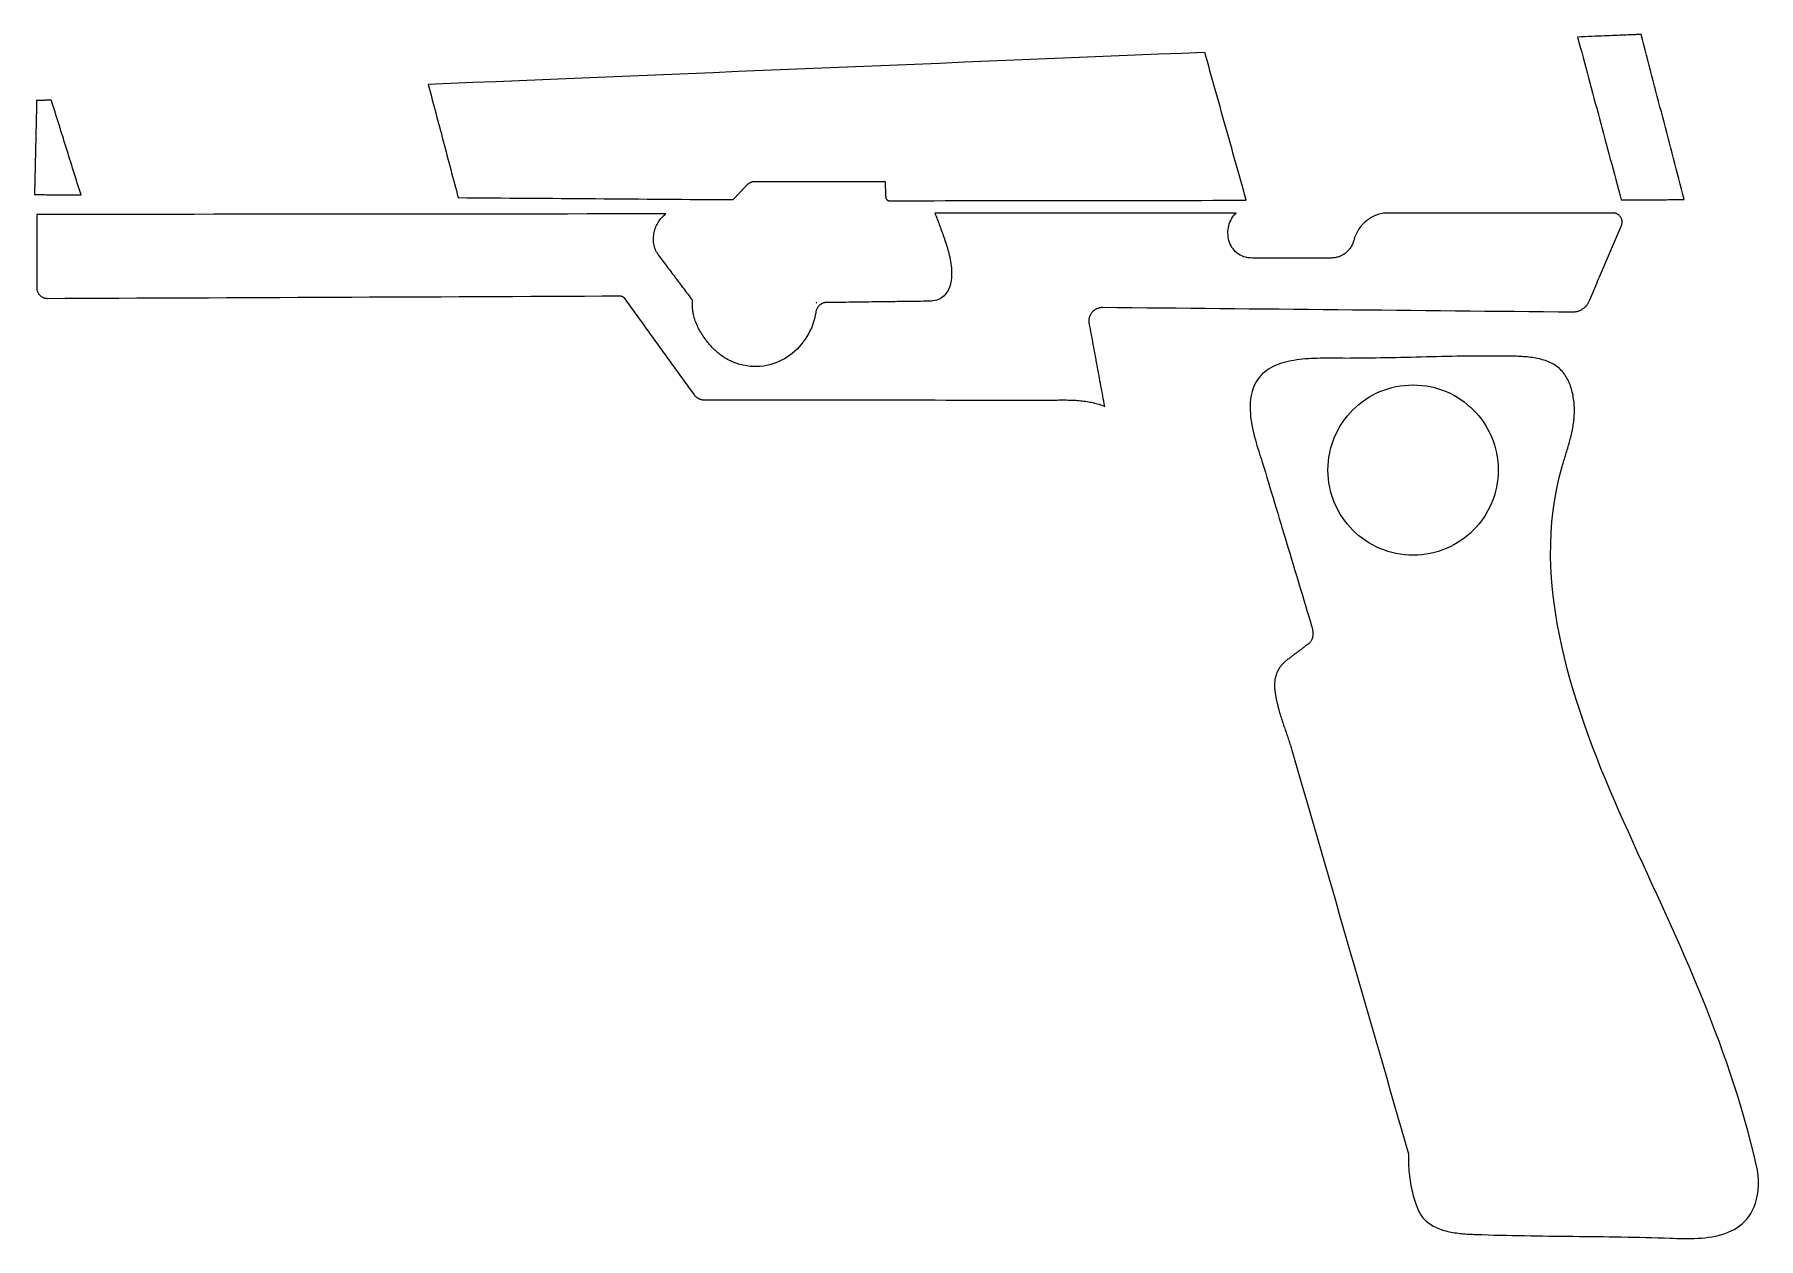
# Model space of a CAD drawing. Header units: metres. Extents: x 16 to 141, y -144 to -56.
import ezdxf

# ---------------------------------------------------------------- set-up
doc = ezdxf.new("R2010")
doc.units = ezdxf.units.M

msp = doc.modelspace()

# ---------------------------------------------------------------- linework, layer by layer
for points in [[(130.692652, -68.383912), (130.834892, -68.383658), (130.977132, -68.383404), (131.119372, -68.38315), (131.261612, -68.382896), (131.403852, -68.382642), (131.546092, -68.382388), (131.688332, -68.382134), (131.830572, -68.38188), (131.972812, -68.381626), (132.115052, -68.381372), (132.257292, -68.381118), (132.399532, -68.380864), (132.541772, -68.38061), (132.684012, -68.380356), (132.826252, -68.380102), (132.968492, -68.379848), (133.110732, -68.379594), (133.252972, -68.37934), (133.395212, -68.379086), (133.537452, -68.378832), (133.679692, -68.378578), (133.821932, -68.378324), (133.964172, -68.37807), (134.106412, -68.377816), (134.248652, -68.377562), (134.390892, -68.377308), (134.533132, -68.377054), (134.675372, -68.3768), (134.817612, -68.376546), (134.959852, -68.376292), (135.102092, -68.376038), (135.244332, -68.375784), (135.14705, -68.002404), (135.050022, -67.629024), (134.95274, -67.255644), (134.855712, -66.882264), (134.75843, -66.508884), (134.661402, -66.135504), (134.564374, -65.762124), (134.467092, -65.388744), (134.370064, -65.015364), (134.272782, -64.641984), (134.175754, -64.268604), (134.078472, -63.895224), (133.981444, -63.521844), (133.884162, -63.148464), (133.787134, -62.775084), (133.690106, -62.401704), (133.592824, -62.028324), (133.495796, -61.654944), (133.398514, -61.281564), (133.301486, -60.908184), (133.204204, -60.534804), (133.107176, -60.161424), (133.009894, -59.788044), (132.912866, -59.414664), (132.815838, -59.041284), (132.718556, -58.667904), (132.621528, -58.294524), (132.524246, -57.921144), (132.427218, -57.547764), (132.329936, -57.174384), (132.232908, -56.801004), (132.135626, -56.427624), (132.12699, -56.427878), (132.108956, -56.428386), (132.081524, -56.429402), (132.044948, -56.430672), (131.998974, -56.43245), (131.943856, -56.434482), (131.879848, -56.437022), (131.806696, -56.439816), (131.724654, -56.443118), (131.633722, -56.446674), (131.534154, -56.450738), (131.425696, -56.455056), (131.308602, -56.459882), (131.182872, -56.464962), (131.04876, -56.470296), (130.906266, -56.476138), (130.75539, -56.482234), (130.596132, -56.488584), (130.428746, -56.495442), (130.253232, -56.502554), (130.06959, -56.50992), (129.87782, -56.517794), (129.678176, -56.525922), (129.470658, -56.534304), (129.25552, -56.543194), (129.032508, -56.552338), (128.801876, -56.561736), (128.563624, -56.571388), (128.318006, -56.581548), (128.065022, -56.591962), (127.804672, -56.60263), (127.536956, -56.613552), (127.635508, -56.981344), (127.73406, -57.349136), (127.832612, -57.716928), (127.931164, -58.08472), (128.029716, -58.452512), (128.128268, -58.820304), (128.22682, -59.188096), (128.325372, -59.555888), (128.423924, -59.92368), (128.522476, -60.291472), (128.621028, -60.659264), (128.71958, -61.027056), (128.818132, -61.394848), (128.916684, -61.76264), (129.015236, -62.130432), (129.113788, -62.498224), (129.21234, -62.866016), (129.310892, -63.233808), (129.409444, -63.6016), (129.507996, -63.969392), (129.606548, -64.337184), (129.7051, -64.704976), (129.803652, -65.072768), (129.902204, -65.44056), (130.000756, -65.808352), (130.099308, -66.176144), (130.19786, -66.543936), (130.296412, -66.911728), (130.394964, -67.27952), (130.493516, -67.647312), (130.592068, -68.015104), (130.69062, -68.382896)], [(100.563172, -57.724294), (98.907346, -57.79262), (97.229168, -57.861962), (95.530162, -57.932066), (93.811852, -58.002932), (92.076016, -58.07456), (90.324178, -58.14695), (88.557862, -58.219848), (86.778846, -58.293254), (84.988654, -58.367168), (83.18881, -58.44159), (81.381092, -58.516266), (79.56677, -58.591196), (77.747876, -58.66638), (75.92568, -58.741818), (74.10196, -58.817256), (72.27824, -58.892694), (70.456044, -58.968132), (68.63715, -59.043316), (66.823082, -59.118246), (65.015364, -59.192922), (63.215774, -59.267344), (61.425836, -59.341258), (59.647074, -59.414918), (57.881266, -59.48807), (56.129682, -59.56046), (54.394354, -59.632342), (52.676552, -59.703462), (50.978054, -59.77382), (49.300384, -59.843162), (47.645066, -59.911742), (46.013878, -59.979306), (44.408344, -60.045854), (44.476162, -60.301632), (44.54398, -60.55741), (44.611798, -60.813188), (44.679616, -61.068966), (44.747434, -61.324744), (44.815252, -61.580522), (44.88307, -61.8363), (44.950888, -62.092078), (45.018706, -62.347856), (45.086524, -62.603634), (45.154342, -62.859412), (45.22216, -63.11519), (45.289978, -63.370968), (45.357796, -63.626746), (45.425614, -63.882524), (45.493432, -64.138302), (45.56125, -64.39408), (45.629068, -64.649858), (45.696886, -64.905636), (45.764704, -65.161414), (45.832522, -65.417192), (45.90034, -65.67297), (45.968158, -65.928748), (46.035976, -66.184526), (46.103794, -66.440304), (46.171612, -66.696082), (46.23943, -66.95186), (46.307248, -67.207638), (46.375066, -67.463416), (46.442884, -67.719194), (46.510702, -67.974972), (46.57852, -68.23075), (47.199804, -68.235322), (47.821088, -68.239894), (48.442372, -68.244466), (49.063656, -68.249038), (49.68494, -68.25361), (50.306224, -68.258182), (50.927508, -68.262754), (51.548792, -68.267326), (52.170076, -68.271898), (52.79136, -68.27647), (53.412644, -68.281042), (54.033928, -68.285614), (54.655212, -68.290186), (55.276496, -68.294758), (55.89778, -68.29933), (56.519064, -68.303902), (57.140348, -68.308474), (57.761632, -68.313046), (58.382916, -68.317618), (59.0042, -68.32219), (59.625484, -68.326762), (60.246768, -68.331334), (60.868052, -68.335906), (61.489336, -68.340478), (62.11062, -68.34505), (62.731904, -68.349622), (63.353188, -68.354194), (63.974472, -68.358766), (64.595756, -68.363338), (65.21704, -68.36791), (65.838324, -68.372482), (66.459608, -68.377054), (66.490596, -68.344288), (66.521584, -68.311522), (66.552572, -68.278756), (66.58356, -68.24599), (66.614548, -68.213224), (66.645536, -68.180458), (66.676524, -68.147692), (66.707512, -68.114926), (66.7385, -68.08216), (66.769488, -68.049394), (66.800476, -68.016628), (66.831464, -67.983862), (66.862452, -67.951096), (66.89344, -67.91833), (66.924428, -67.885564), (66.955416, -67.852798), (66.986404, -67.820032), (67.017392, -67.787266), (67.04838, -67.7545), (67.079368, -67.721734), (67.110356, -67.688968), (67.141344, -67.656202), (67.172332, -67.623436), (67.20332, -67.59067), (67.234308, -67.557904), (67.265296, -67.525138), (67.296284, -67.492372), (67.327272, -67.459606), (67.35826, -67.42684), (67.389248, -67.394074), (67.420236, -67.361308), (67.451224, -67.328542), (67.46494, -67.31254), (67.479164, -67.297046), (67.493642, -67.28206), (67.508628, -67.267328), (67.523868, -67.253104), (67.539616, -67.239388), (67.555618, -67.22618), (67.571874, -67.21348), (67.588384, -67.201034), (67.605402, -67.189096), (67.622674, -67.177666), (67.6402, -67.166744), (67.65798, -67.15633), (67.676014, -67.146424), (67.694302, -67.137026), (67.712844, -67.128136), (67.73164, -67.119754), (67.75069, -67.11188), (67.769994, -67.104514), (67.789552, -67.097656), (67.80911, -67.091306), (67.828922, -67.085464), (67.848988, -67.08013), (67.869054, -67.075304), (67.889374, -67.07124), (67.909948, -67.067684), (67.930522, -67.064636), (67.951096, -67.062096), (67.971924, -67.060064), (67.992752, -67.058794), (68.013834, -67.058032), (68.034916, -67.057778), (68.329048, -67.058032), (68.62318, -67.058286), (68.917312, -67.05854), (69.211444, -67.058794), (69.505576, -67.059048), (69.799708, -67.059302), (70.09384, -67.059556), (70.387972, -67.05981), (70.682104, -67.060064), (70.976236, -67.060318), (71.270368, -67.060572), (71.5645, -67.060826), (71.858632, -67.06108), (72.152764, -67.061334), (72.446896, -67.061588), (72.741028, -67.061842), (73.03516, -67.062096), (73.329292, -67.06235), (73.623424, -67.062604), (73.917556, -67.062858), (74.211688, -67.063112), (74.50582, -67.063366), (74.799952, -67.06362), (75.094084, -67.063874), (75.388216, -67.064128), (75.682348, -67.064382), (75.97648, -67.064636), (76.270612, -67.06489), (76.564744, -67.065144), (76.858876, -67.065398), (77.153008, -67.065652), (77.44714, -67.065906), (77.448664, -67.100958), (77.450188, -67.13601), (77.451712, -67.171062), (77.453236, -67.206114), (77.45476, -67.241166), (77.456284, -67.276218), (77.457808, -67.31127), (77.459332, -67.346322), (77.460856, -67.381374), (77.46238, -67.416426), (77.463904, -67.451478), (77.465428, -67.48653), (77.466952, -67.521582), (77.468476, -67.556634), (77.47, -67.591686), (77.471524, -67.626738), (77.473048, -67.66179), (77.474572, -67.696842), (77.476096, -67.731894), (77.47762, -67.766946), (77.479144, -67.801998), (77.480668, -67.83705), (77.482192, -67.872102), (77.483716, -67.907154), (77.48524, -67.942206), (77.486764, -67.977258), (77.488288, -68.01231), (77.489812, -68.047362), (77.491336, -68.082414), (77.49286, -68.117466), (77.494384, -68.152518), (77.495908, -68.18757), (77.496924, -68.20154), (77.498448, -68.215256), (77.500734, -68.228718), (77.503528, -68.241926), (77.507084, -68.25488), (77.511148, -68.26758), (77.51572, -68.280026), (77.521054, -68.292218), (77.526896, -68.304156), (77.533246, -68.315586), (77.540104, -68.326762), (77.54747, -68.337684), (77.555344, -68.348098), (77.563726, -68.358258), (77.572362, -68.36791), (77.581506, -68.377054), (77.591158, -68.385944), (77.601064, -68.394326), (77.611478, -68.4022), (77.622146, -68.409566), (77.633322, -68.416424), (77.644752, -68.422774), (77.656436, -68.428616), (77.668628, -68.43395), (77.681074, -68.438776), (77.693774, -68.44284), (77.706728, -68.446396), (77.719936, -68.449444), (77.733398, -68.45173), (77.74686, -68.453508), (77.760576, -68.454524), (77.774546, -68.454778), (78.580742, -68.453762), (79.386938, -68.452746), (80.193134, -68.45173), (80.99933, -68.450714), (81.805526, -68.449698), (82.611722, -68.448682), (83.417918, -68.447666), (84.224114, -68.44665), (85.03031, -68.445634), (85.836506, -68.444618), (86.642702, -68.443602), (87.448898, -68.442586), (88.255094, -68.44157), (89.06129, -68.440554), (89.867486, -68.439538), (90.673682, -68.438522), (91.479878, -68.437506), (92.286074, -68.43649), (93.09227, -68.435474), (93.898466, -68.434458), (94.704662, -68.433442), (95.510858, -68.432426), (96.317054, -68.43141), (97.12325, -68.430394), (97.929446, -68.429378), (98.735642, -68.428362), (99.541838, -68.427346), (100.348034, -68.42633), (101.15423, -68.425314), (101.960426, -68.424298), (102.766622, -68.423282), (103.572818, -68.422266), (103.479092, -68.088002), (103.385366, -67.753738), (103.29164, -67.419474), (103.197914, -67.08521), (103.104188, -66.750946), (103.010462, -66.416682), (102.916736, -66.082418), (102.82301, -65.748154), (102.729284, -65.41389), (102.635558, -65.079626), (102.541832, -64.745362), (102.448106, -64.411098), (102.35438, -64.076834), (102.260654, -63.74257), (102.166928, -63.408306), (102.073202, -63.074042), (101.979476, -62.739778), (101.88575, -62.405514), (101.792024, -62.07125), (101.698298, -61.736986), (101.604572, -61.402722), (101.510846, -61.068458), (101.41712, -60.734194), (101.323394, -60.39993), (101.229668, -60.065666), (101.135942, -59.731402), (101.042216, -59.397138), (100.94849, -59.062874), (100.854764, -58.72861), (100.761038, -58.394346), (100.667312, -58.060082), (100.573586, -57.725818)], [(17.14119, -61.171582), (17.07769, -61.174122), (17.015968, -61.176662), (16.956278, -61.179202), (16.898366, -61.181488), (16.842486, -61.183774), (16.788384, -61.18606), (16.736314, -61.188092), (16.686022, -61.190124), (16.637762, -61.192156), (16.591534, -61.194188), (16.547338, -61.195966), (16.50492, -61.197744), (16.464534, -61.199522), (16.42618, -61.201046), (16.389858, -61.20257), (16.355568, -61.204094), (16.32331, -61.205364), (16.293084, -61.206634), (16.26489, -61.207904), (16.238728, -61.20892), (16.214598, -61.209936), (16.1925, -61.210952), (16.172434, -61.211714), (16.1544, -61.212476), (16.138398, -61.213238), (16.124682, -61.213746), (16.112998, -61.214254), (16.103346, -61.214762), (16.09598, -61.215016), (16.090646, -61.21527), (16.087344, -61.215524), (16.086328, -61.215524), (16.081502, -61.427868), (16.076676, -61.640212), (16.07185, -61.852556), (16.067024, -62.0649), (16.062198, -62.277244), (16.057372, -62.489588), (16.052546, -62.701932), (16.04772, -62.914276), (16.042894, -63.12662), (16.038068, -63.338964), (16.033242, -63.551308), (16.028416, -63.763652), (16.02359, -63.975996), (16.018764, -64.18834), (16.013938, -64.400684), (16.009112, -64.613028), (16.004286, -64.825372), (15.99946, -65.037716), (15.994634, -65.25006), (15.989808, -65.462404), (15.984982, -65.674748), (15.980156, -65.887092), (15.97533, -66.099436), (15.970504, -66.31178), (15.965678, -66.524124), (15.960852, -66.736468), (15.956026, -66.948812), (15.9512, -67.161156), (15.946374, -67.3735), (15.941548, -67.585844), (15.936722, -67.798188), (15.931896, -68.010532), (16.037052, -68.011294), (16.142208, -68.012056), (16.247364, -68.012818), (16.35252, -68.01358), (16.457676, -68.014342), (16.562832, -68.015104), (16.667988, -68.015866), (16.773144, -68.016628), (16.8783, -68.01739), (16.983456, -68.018152), (17.088612, -68.018914), (17.193768, -68.019676), (17.298924, -68.020438), (17.40408, -68.0212), (17.509236, -68.021962), (17.614392, -68.022724), (17.719548, -68.023486), (17.824704, -68.024248), (17.92986, -68.02501), (18.035016, -68.025772), (18.140172, -68.026534), (18.245328, -68.027296), (18.350484, -68.028058), (18.45564, -68.02882), (18.560796, -68.029582), (18.665952, -68.030344), (18.771108, -68.031106), (18.876264, -68.031868), (18.98142, -68.03263), (19.086576, -68.033392), (19.191732, -68.034154), (19.296888, -68.034916), (19.229832, -67.82054), (19.162776, -67.606164), (19.09572, -67.391788), (19.028664, -67.177412), (18.961608, -66.963036), (18.894552, -66.74866), (18.827496, -66.534284), (18.76044, -66.319908), (18.693384, -66.105532), (18.626328, -65.891156), (18.559272, -65.67678), (18.492216, -65.462404), (18.42516, -65.248028), (18.358104, -65.033652), (18.291048, -64.819276), (18.223992, -64.6049), (18.156936, -64.390524), (18.08988, -64.176148), (18.022824, -63.961772), (17.955768, -63.747396), (17.888712, -63.53302), (17.821656, -63.318644), (17.7546, -63.104268), (17.687544, -62.889892), (17.620488, -62.675516), (17.553432, -62.46114), (17.486376, -62.246764), (17.41932, -62.032388), (17.352264, -61.818012), (17.285208, -61.603636), (17.218152, -61.38926), (17.151096, -61.174884)], [(130.111246, -69.343778), (129.602484, -69.343778), (129.093722, -69.343778), (128.58496, -69.343778), (128.076198, -69.343778), (127.567436, -69.343778), (127.058674, -69.343778), (126.549912, -69.343778), (126.04115, -69.343778), (125.532388, -69.343778), (125.023626, -69.343778), (124.514864, -69.343778), (124.006102, -69.343778), (123.49734, -69.343778), (122.988578, -69.343778), (122.479816, -69.343778), (121.971054, -69.343778), (121.462292, -69.343778), (120.95353, -69.343778), (120.444768, -69.343778), (119.936006, -69.343778), (119.427244, -69.343778), (118.918482, -69.343778), (118.40972, -69.343778), (117.900958, -69.343778), (117.392196, -69.343778), (116.883434, -69.343778), (116.374672, -69.343778), (115.86591, -69.343778), (115.357148, -69.343778), (114.848386, -69.343778), (114.339624, -69.343778), (113.830862, -69.343778), (113.71961, -69.346318), (113.609882, -69.353684), (113.501424, -69.365622), (113.39449, -69.382386), (113.289334, -69.403722), (113.185702, -69.429376), (113.083848, -69.459348), (112.984026, -69.493638), (112.885982, -69.531992), (112.78997, -69.57441), (112.69599, -69.620892), (112.604296, -69.671184), (112.514634, -69.725286), (112.427512, -69.782944), (112.342676, -69.844158), (112.26038, -69.908928), (112.180624, -69.977), (112.103408, -70.048374), (112.028986, -70.122796), (111.957358, -70.20052), (111.888524, -70.281038), (111.822738, -70.364604), (111.759746, -70.45071), (111.700056, -70.53961), (111.643414, -70.63105), (111.590074, -70.72503), (111.540036, -70.821296), (111.493554, -70.919848), (111.450374, -71.020686), (111.41075, -71.123556), (111.374936, -71.228458), (111.342678, -71.335138), (111.323374, -71.399908), (111.301784, -71.463916), (111.278162, -71.526908), (111.252254, -71.589138), (111.22406, -71.650098), (111.193834, -71.710042), (111.161322, -71.768716), (111.126778, -71.82612), (111.089948, -71.882254), (111.051086, -71.936864), (111.009938, -71.98995), (110.966758, -72.041512), (110.921292, -72.091296), (110.873794, -72.139302), (110.82401, -72.18553), (110.77194, -72.229726), (110.717838, -72.27189), (110.66145, -72.312022), (110.60303, -72.349868), (110.542324, -72.385428), (110.479586, -72.418702), (110.414562, -72.449436), (110.347506, -72.47763), (110.278164, -72.503284), (110.20679, -72.526144), (110.13313, -72.54621), (110.057184, -72.563482), (109.979206, -72.577706), (109.898942, -72.588882), (109.816646, -72.59701), (109.732064, -72.601836), (109.64545, -72.603614), (109.469682, -72.603614), (109.293914, -72.603614), (109.118146, -72.603614), (108.942378, -72.603614), (108.76661, -72.603614), (108.590842, -72.603614), (108.415074, -72.603614), (108.239306, -72.603614), (108.063538, -72.603614), (107.88777, -72.603614), (107.712002, -72.603614), (107.536234, -72.603614), (107.360466, -72.603614), (107.184698, -72.603614), (107.00893, -72.603614), (106.833162, -72.603614), (106.657394, -72.603614), (106.481626, -72.603614), (106.305858, -72.603614), (106.13009, -72.603614), (105.954322, -72.603614), (105.778554, -72.603614), (105.602786, -72.603614), (105.427018, -72.603614), (105.25125, -72.603614), (105.075482, -72.603614), (104.899714, -72.603614), (104.723946, -72.603614), (104.548178, -72.603614), (104.37241, -72.603614), (104.196642, -72.603614), (104.020874, -72.603614), (103.849424, -72.59701), (103.68661, -72.577706), (103.532432, -72.54621), (103.387144, -72.503284), (103.250492, -72.449436), (103.12273, -72.385428), (103.003604, -72.312022), (102.893114, -72.22998), (102.79126, -72.13981), (102.698296, -72.04202), (102.613968, -71.937372), (102.538276, -71.826628), (102.471474, -71.71055), (102.413308, -71.589646), (102.363778, -71.464424), (102.322884, -71.335646), (102.290626, -71.204074), (102.267258, -71.07047), (102.252526, -70.935342), (102.24643, -70.799452), (102.24897, -70.663308), (102.260146, -70.527672), (102.279958, -70.393052), (102.308406, -70.260464), (102.345744, -70.130162), (102.391718, -70.003162), (102.446328, -69.879972), (102.509574, -69.7611), (102.581456, -69.647562), (102.661974, -69.539612), (102.751128, -69.438266), (102.848918, -69.344032), (102.16769, -69.344032), (101.486462, -69.344032), (100.805234, -69.344032), (100.124006, -69.344032), (99.442778, -69.344032), (98.76155, -69.344032), (98.080322, -69.344032), (97.399094, -69.344032), (96.717866, -69.344032), (96.036638, -69.344032), (95.35541, -69.344032), (94.674182, -69.344032), (93.992954, -69.344032), (93.311726, -69.344032), (92.630498, -69.344032), (91.94927, -69.344032), (91.268042, -69.344032), (90.586814, -69.344032), (89.905586, -69.344032), (89.224358, -69.344032), (88.54313, -69.344032), (87.861902, -69.344032), (87.180674, -69.344032), (86.499446, -69.344032), (85.818218, -69.344032), (85.13699, -69.344032), (84.455762, -69.344032), (83.774534, -69.344032), (83.093306, -69.344032), (82.412078, -69.344032), (81.73085, -69.344032), (81.049622, -69.344032), (81.051654, -69.349366), (81.05775, -69.365114), (81.067656, -69.390514), (81.081372, -69.425312), (81.09839, -69.469), (81.11871, -69.52107), (81.141824, -69.581014), (81.167732, -69.648324), (81.19618, -69.722746), (81.226914, -69.803518), (81.259934, -69.890386), (81.294732, -69.982588), (81.331308, -70.07987), (81.369408, -70.181724), (81.408524, -70.287642), (81.44891, -70.397116), (81.490058, -70.509638), (81.531714, -70.6247), (81.573878, -70.741794), (81.616042, -70.860666), (81.658206, -70.980554), (81.700116, -71.101204), (81.741518, -71.221854), (81.782158, -71.34225), (81.822036, -71.461884), (81.860644, -71.580248), (81.897982, -71.696834), (81.933796, -71.811134), (81.967832, -71.92264), (81.999836, -72.031098), (82.029808, -72.135746), (82.05724, -72.23633), (82.096356, -72.390508), (82.131916, -72.545702), (82.163666, -72.70115), (82.191352, -72.856852), (82.21472, -73.012046), (82.23377, -73.166732), (82.248248, -73.320402), (82.258154, -73.472548), (82.26298, -73.622916), (82.262726, -73.770998), (82.257392, -73.91654), (82.246724, -74.059288), (82.230468, -74.198734), (82.20837, -74.334624), (82.18043, -74.46645), (82.146394, -74.593704), (82.106008, -74.716132), (82.059272, -74.83348), (82.005932, -74.94524), (81.945988, -75.051158), (81.878932, -75.150726), (81.804764, -75.24369), (81.723484, -75.329542), (81.634584, -75.408028), (81.538064, -75.478894), (81.433924, -75.541378), (81.321656, -75.59548), (81.20126, -75.640692), (81.072482, -75.676506), (80.935322, -75.702668), (80.789526, -75.718924), (80.63484, -75.724766), (80.427576, -75.72756), (80.220312, -75.730354), (80.013048, -75.733148), (79.805784, -75.735942), (79.59852, -75.738736), (79.391256, -75.74153), (79.183992, -75.744324), (78.976728, -75.747118), (78.769464, -75.749912), (78.5622, -75.752706), (78.354936, -75.7555), (78.147672, -75.758294), (77.940408, -75.761088), (77.733144, -75.763882), (77.52588, -75.766676), (77.318616, -75.76947), (77.111352, -75.772264), (76.904088, -75.775058), (76.696824, -75.777852), (76.48956, -75.780646), (76.282296, -75.78344), (76.075032, -75.786234), (75.867768, -75.789028), (75.660504, -75.791822), (75.45324, -75.794616), (75.245976, -75.79741), (75.038712, -75.800204), (74.831448, -75.802998), (74.624184, -75.805792), (74.41692, -75.808586), (74.209656, -75.81138), (74.002392, -75.814174), (73.97877, -75.813666), (73.955148, -75.813158), (73.931526, -75.81265), (73.908158, -75.812142), (73.88479, -75.811634), (73.861422, -75.811126), (73.838054, -75.810618), (73.814686, -75.81011), (73.791318, -75.809602), (73.76795, -75.809094), (73.744582, -75.80884), (73.721214, -75.808586), (73.697846, -75.808332), (73.674224, -75.808078), (73.650602, -75.807824), (73.62698, -75.80757), (73.603358, -75.807316), (73.579736, -75.807062), (73.556114, -75.806808), (73.532492, -75.806554), (73.50887, -75.8063), (73.485248, -75.8063), (73.461372, -75.8063), (73.437496, -75.8063), (73.41362, -75.8063), (73.389744, -75.8063), (73.365868, -75.8063), (73.341738, -75.8063), (73.317608, -75.806554), (73.293478, -75.806808), (73.269348, -75.807062), (73.244964, -75.807316), (73.20661, -75.808586), (73.168764, -75.811634), (73.131426, -75.81646), (73.094596, -75.823064), (73.058528, -75.831192), (73.022968, -75.841098), (72.98817, -75.852528), (72.954134, -75.865482), (72.92086, -75.87996), (72.888348, -75.895708), (72.856598, -75.91298), (72.82561, -75.931522), (72.795638, -75.951588), (72.766428, -75.972924), (72.738234, -75.99553), (72.711056, -76.019152), (72.684894, -76.044044), (72.659748, -76.070206), (72.635872, -76.097384), (72.613012, -76.125578), (72.591422, -76.154788), (72.570848, -76.185014), (72.551544, -76.216256), (72.53351, -76.24826), (72.516746, -76.28128), (72.501506, -76.315062), (72.487536, -76.349606), (72.474836, -76.384912), (72.46366, -76.42098), (72.454008, -76.45781), (72.44588, -76.495148), (72.439276, -76.532994), (72.397366, -76.76642), (72.344026, -76.996544), (72.279256, -77.222858), (72.203564, -77.445108), (72.117204, -77.662786), (72.02043, -77.875384), (71.91375, -78.082648), (71.797418, -78.28407), (71.671688, -78.479142), (71.537068, -78.66761), (71.393558, -78.848966), (71.241666, -79.022956), (71.081646, -79.189072), (70.914006, -79.346806), (70.739, -79.495904), (70.556882, -79.635858), (70.367906, -79.76616), (70.17258, -79.886556), (69.971158, -79.996538), (69.763894, -80.095852), (69.551042, -80.18399), (69.33311, -80.260444), (69.110352, -80.32496), (68.883022, -80.37703), (68.651628, -80.4164), (68.41617, -80.442562), (68.177156, -80.455008), (67.935094, -80.45323), (67.689984, -80.436974), (67.442334, -80.405986), (67.192398, -80.359758), (66.940684, -80.297782), (66.847974, -80.270858), (66.75628, -80.241648), (66.665602, -80.210406), (66.575686, -80.177132), (66.486786, -80.141826), (66.398902, -80.104234), (66.312034, -80.064864), (66.225928, -80.023462), (66.140838, -79.980028), (66.056764, -79.934816), (65.973706, -79.887826), (65.891918, -79.838804), (65.811146, -79.788004), (65.73139, -79.73568), (65.65265, -79.681578), (65.57518, -79.625698), (65.498726, -79.568294), (65.423288, -79.509366), (65.34912, -79.448914), (65.276222, -79.386938), (65.20434, -79.323438), (65.133728, -79.258414), (65.064386, -79.19212), (64.996314, -79.124302), (64.929258, -79.055214), (64.863472, -78.984856), (64.798956, -78.913228), (64.735964, -78.84033), (64.674242, -78.766416), (64.61379, -78.691232), (64.554608, -78.615032), (64.496696, -78.537816), (64.426846, -78.441296), (64.35979, -78.345284), (64.295528, -78.24978), (64.233806, -78.154784), (64.174624, -78.060296), (64.118236, -77.966316), (64.064388, -77.872844), (64.01308, -77.77988), (63.964566, -77.687424), (63.918592, -77.595476), (63.875158, -77.503782), (63.834264, -77.412596), (63.79591, -77.321918), (63.760096, -77.231494), (63.726822, -77.141578), (63.696088, -77.051916), (63.66764, -76.962508), (63.641732, -76.873608), (63.618364, -76.784962), (63.597536, -76.69657), (63.578994, -76.608432), (63.562992, -76.520548), (63.549276, -76.432918), (63.5381, -76.345542), (63.52921, -76.25842), (63.522606, -76.171552), (63.518542, -76.084938), (63.516764, -75.998324), (63.517272, -75.911964), (63.520066, -75.825858), (63.525146, -75.739752), (63.532512, -75.6539), (63.454788, -75.550522), (63.377064, -75.447144), (63.29934, -75.343766), (63.221616, -75.240388), (63.143892, -75.13701), (63.066168, -75.033632), (62.988444, -74.930254), (62.91072, -74.826876), (62.832996, -74.723498), (62.755272, -74.62012), (62.677548, -74.516742), (62.599824, -74.413364), (62.5221, -74.309986), (62.444376, -74.206608), (62.366652, -74.10323), (62.288928, -73.999852), (62.211204, -73.896474), (62.13348, -73.793096), (62.055756, -73.689718), (61.978032, -73.58634), (61.900308, -73.482962), (61.822584, -73.379584), (61.74486, -73.276206), (61.667136, -73.172828), (61.589412, -73.06945), (61.511688, -72.966072), (61.433964, -72.862694), (61.35624, -72.759316), (61.278516, -72.655938), (61.200792, -72.55256), (61.123068, -72.449182), (61.045344, -72.345804), (60.984384, -72.257158), (60.92952, -72.165972), (60.880752, -72.072246), (60.83808, -71.976488), (60.80125, -71.878952), (60.770262, -71.779638), (60.744862, -71.6788), (60.72505, -71.576946), (60.710572, -71.474076), (60.701428, -71.370444), (60.697364, -71.266558), (60.69838, -71.162418), (60.704222, -71.058278), (60.71489, -70.954392), (60.730384, -70.851014), (60.75045, -70.748398), (60.775088, -70.646798), (60.804044, -70.546468), (60.837318, -70.447662), (60.874656, -70.350634), (60.916058, -70.255384), (60.96127, -70.16242), (61.010292, -70.071996), (61.06287, -69.984112), (61.119004, -69.899276), (61.178694, -69.817742), (61.241686, -69.73951), (61.30798, -69.665088), (61.377322, -69.594476), (61.449712, -69.527928), (61.524896, -69.465952), (61.602874, -69.408548), (60.180728, -69.409818), (58.758582, -69.411088), (57.336436, -69.412358), (55.91429, -69.413628), (54.492144, -69.414898), (53.069998, -69.416168), (51.647852, -69.417438), (50.225706, -69.418708), (48.80356, -69.419978), (47.381414, -69.421248), (45.959268, -69.422518), (44.537122, -69.423788), (43.114976, -69.425058), (41.69283, -69.426328), (40.270684, -69.427598), (38.848538, -69.428868), (37.426392, -69.430138), (36.004246, -69.431408), (34.5821, -69.432678), (33.159954, -69.433948), (31.737808, -69.435218), (30.315662, -69.436488), (28.893516, -69.437758), (27.47137, -69.439028), (26.049224, -69.440298), (24.627078, -69.441568), (23.204932, -69.442838), (21.782786, -69.444108), (20.36064, -69.445378), (18.938494, -69.446648), (17.516348, -69.447918), (16.094202, -69.449188), (16.094202, -69.61505), (16.094202, -69.780912), (16.094202, -69.946774), (16.094202, -70.112636), (16.094202, -70.278498), (16.094202, -70.44436), (16.094202, -70.610222), (16.094202, -70.776084), (16.094202, -70.941946), (16.094202, -71.107808), (16.094202, -71.27367), (16.094202, -71.439532), (16.094202, -71.605394), (16.094202, -71.771256), (16.094202, -71.937118), (16.094202, -72.10298), (16.094202, -72.268842), (16.094202, -72.434704), (16.094202, -72.600566), (16.094202, -72.766428), (16.094202, -72.93229), (16.094202, -73.098152), (16.094202, -73.264014), (16.094202, -73.429876), (16.094202, -73.595738), (16.094202, -73.7616), (16.094202, -73.927462), (16.094202, -74.093324), (16.094202, -74.259186), (16.094202, -74.425048), (16.094202, -74.59091), (16.094202, -74.756772), (16.095218, -74.796142), (16.098266, -74.835004), (16.103092, -74.873104), (16.109696, -74.910696), (16.118332, -74.947526), (16.128746, -74.983848), (16.140684, -75.019408), (16.1544, -75.053952), (16.16964, -75.087734), (16.186658, -75.120754), (16.2052, -75.152758), (16.225012, -75.183746), (16.246348, -75.213718), (16.268954, -75.24242), (16.293084, -75.270106), (16.318484, -75.296522), (16.345154, -75.321668), (16.37284, -75.345544), (16.401796, -75.36815), (16.431768, -75.389486), (16.462756, -75.409298), (16.49476, -75.427586), (16.52778, -75.44435), (16.561562, -75.45959), (16.59636, -75.473052), (16.63192, -75.48499), (16.668242, -75.49515), (16.705326, -75.503532), (16.742918, -75.510136), (16.781272, -75.514962), (16.820134, -75.517756), (16.859504, -75.518518), (18.154396, -75.51293), (19.449288, -75.507342), (20.74418, -75.501754), (22.039072, -75.496166), (23.333964, -75.490578), (24.628856, -75.48499), (25.923748, -75.479402), (27.21864, -75.473814), (28.513532, -75.468226), (29.808424, -75.462638), (31.103316, -75.45705), (32.398208, -75.451462), (33.6931, -75.445874), (34.987992, -75.440286), (36.282884, -75.434698), (37.577776, -75.42911), (38.872668, -75.423522), (40.16756, -75.417934), (41.462452, -75.412346), (42.757344, -75.406758), (44.052236, -75.40117), (45.347128, -75.395582), (46.64202, -75.389994), (47.936912, -75.384406), (49.231804, -75.378818), (50.526696, -75.37323), (51.821588, -75.367642), (53.11648, -75.362054), (54.411372, -75.356466), (55.706264, -75.350878), (57.001156, -75.34529), (58.296048, -75.339702), (58.306462, -75.339956), (58.316876, -75.340464), (58.32729, -75.341226), (58.33745, -75.342242), (58.34761, -75.343512), (58.35777, -75.34529), (58.367676, -75.347322), (58.377582, -75.349608), (58.387488, -75.352148), (58.39714, -75.354942), (58.406792, -75.35799), (58.416444, -75.361292), (58.425842, -75.364848), (58.43524, -75.368912), (58.444384, -75.37323), (58.453528, -75.377802), (58.462418, -75.382628), (58.471308, -75.387708), (58.479944, -75.393042), (58.488326, -75.39863), (58.496708, -75.404472), (58.504836, -75.410568), (58.512964, -75.416918), (58.520838, -75.423522), (58.528458, -75.43038), (58.535824, -75.437238), (58.54319, -75.44435), (58.550302, -75.451716), (58.55716, -75.459336), (58.563764, -75.46721), (58.570114, -75.475338), (58.57621, -75.48372), (58.733436, -75.701652), (58.890662, -75.919584), (59.047888, -76.137516), (59.205114, -76.355448), (59.36234, -76.57338), (59.519566, -76.791312), (59.676792, -77.009244), (59.834018, -77.227176), (59.991244, -77.445108), (60.14847, -77.66304), (60.305696, -77.880972), (60.462922, -78.098904), (60.620148, -78.316836), (60.777374, -78.534768), (60.9346, -78.7527), (61.091826, -78.970632), (61.249052, -79.188564), (61.406278, -79.406496), (61.563504, -79.624428), (61.72073, -79.84236), (61.877956, -80.060292), (62.035182, -80.278224), (62.192408, -80.496156), (62.349634, -80.714088), (62.50686, -80.93202), (62.664086, -81.149952), (62.821312, -81.367884), (62.978538, -81.585816), (63.135764, -81.803748), (63.29299, -82.02168), (63.450216, -82.239612), (63.607442, -82.457544), (63.624968, -82.481166), (63.643256, -82.50428), (63.662052, -82.526632), (63.68161, -82.548476), (63.701676, -82.569558), (63.72225, -82.590132), (63.743332, -82.609944), (63.764922, -82.628994), (63.78702, -82.647536), (63.809626, -82.665316), (63.83274, -82.682334), (63.856362, -82.69859), (63.880492, -82.714338), (63.90513, -82.729324), (63.930022, -82.743548), (63.955422, -82.75701), (63.981076, -82.76971), (64.007238, -82.781648), (64.033654, -82.792824), (64.060324, -82.803238), (64.087502, -82.81289), (64.114934, -82.82178), (64.14262, -82.829908), (64.17056, -82.83702), (64.198754, -82.84337), (64.227202, -82.848958), (64.255904, -82.853784), (64.28486, -82.857594), (64.313816, -82.860642), (64.343026, -82.862928), (64.372236, -82.864198), (64.4017, -82.864706), (65.195196, -82.86496), (65.988692, -82.865214), (66.782188, -82.865468), (67.575684, -82.865722), (68.36918, -82.865976), (69.162676, -82.86623), (69.956172, -82.866484), (70.749668, -82.866738), (71.543164, -82.866992), (72.33666, -82.867246), (73.130156, -82.8675), (73.923652, -82.867754), (74.717148, -82.868008), (75.510644, -82.868262), (76.30414, -82.868516), (77.097636, -82.86877), (77.891132, -82.869024), (78.684628, -82.869278), (79.478124, -82.869532), (80.27162, -82.869786), (81.065116, -82.87004), (81.858612, -82.870294), (82.652108, -82.870548), (83.445604, -82.870802), (84.2391, -82.871056), (85.032596, -82.87131), (85.826092, -82.871564), (86.619588, -82.871818), (87.413084, -82.872072), (88.20658, -82.872326), (89.000076, -82.87258), (89.793572, -82.872834), (89.902792, -82.871056), (90.012774, -82.869532), (90.123772, -82.868262), (90.235278, -82.8675), (90.347546, -82.867246), (90.460322, -82.8675), (90.573606, -82.868516), (90.687398, -82.870294), (90.801444, -82.872834), (90.915744, -82.87639), (91.030298, -82.880708), (91.144852, -82.886042), (91.259406, -82.892646), (91.37396, -82.90052), (91.488514, -82.909664), (91.602814, -82.920078), (91.71686, -82.932016), (91.830398, -82.945478), (91.943428, -82.960464), (92.05595, -82.976974), (92.167964, -82.995262), (92.279216, -83.015328), (92.389706, -83.037426), (92.499434, -83.061556), (92.6084, -83.087718), (92.71635, -83.115912), (92.82303, -83.146392), (92.928694, -83.179158), (93.033088, -83.21421), (93.136212, -83.251548), (93.238066, -83.291426), (93.338396, -83.333844), (93.303852, -83.147662), (93.269308, -82.96148), (93.234764, -82.775298), (93.20022, -82.589116), (93.165676, -82.402934), (93.131132, -82.216752), (93.096588, -82.03057), (93.062044, -81.844388), (93.0275, -81.658206), (92.992956, -81.472024), (92.958412, -81.285842), (92.923868, -81.09966), (92.889324, -80.913478), (92.85478, -80.727296), (92.820236, -80.541114), (92.785692, -80.354932), (92.751148, -80.16875), (92.716604, -79.982568), (92.68206, -79.796386), (92.647516, -79.610204), (92.612972, -79.424022), (92.578428, -79.23784), (92.543884, -79.051658), (92.50934, -78.865476), (92.474796, -78.679294), (92.440252, -78.493112), (92.405708, -78.30693), (92.371164, -78.120748), (92.33662, -77.934566), (92.302076, -77.748384), (92.267532, -77.562202), (92.232988, -77.37602), (92.220542, -77.318108), (92.211652, -77.26045), (92.206318, -77.203046), (92.204286, -77.14615), (92.205556, -77.089762), (92.210128, -77.033882), (92.217748, -76.978764), (92.22867, -76.924662), (92.242386, -76.871576), (92.25915, -76.819506), (92.278708, -76.768706), (92.300806, -76.719176), (92.325698, -76.670916), (92.35313, -76.62418), (92.383102, -76.579222), (92.41536, -76.535788), (92.449904, -76.494132), (92.486734, -76.454508), (92.525596, -76.416916), (92.566744, -76.381356), (92.60967, -76.348082), (92.654628, -76.317348), (92.701364, -76.2889), (92.749878, -76.262992), (92.799916, -76.239878), (92.851478, -76.219558), (92.904564, -76.202032), (92.959174, -76.187554), (93.015054, -76.176124), (93.072204, -76.167996), (93.13037, -76.16317), (93.189552, -76.161646), (94.252288, -76.17206), (95.315024, -76.182474), (96.37776, -76.192888), (97.440496, -76.203302), (98.503232, -76.213716), (99.565968, -76.22413), (100.628704, -76.234544), (101.69144, -76.244958), (102.754176, -76.255372), (103.816912, -76.265786), (104.879648, -76.2762), (105.942384, -76.286614), (107.00512, -76.297028), (108.067856, -76.307442), (109.130592, -76.317856), (110.193328, -76.32827), (111.256064, -76.338684), (112.3188, -76.349098), (113.381536, -76.359512), (114.444272, -76.369926), (115.507008, -76.38034), (116.569744, -76.390754), (117.63248, -76.401168), (118.695216, -76.411582), (119.757952, -76.421996), (120.820688, -76.43241), (121.883424, -76.442824), (122.94616, -76.453238), (124.008896, -76.463652), (125.071632, -76.474066), (126.134368, -76.48448), (127.197104, -76.494894), (127.248158, -76.494132), (127.298958, -76.491338), (127.34925, -76.486512), (127.399034, -76.479654), (127.44831, -76.471018), (127.497078, -76.460604), (127.545084, -76.448158), (127.592582, -76.433934), (127.639318, -76.417932), (127.685292, -76.400152), (127.730504, -76.380848), (127.7747, -76.359766), (127.818134, -76.336906), (127.860552, -76.312522), (127.901954, -76.286614), (127.94234, -76.259182), (127.98171, -76.230226), (128.020064, -76.199746), (128.057148, -76.167742), (128.092962, -76.134468), (128.127506, -76.09967), (128.16078, -76.063602), (128.192784, -76.026264), (128.223264, -75.987402), (128.252474, -75.947524), (128.28016, -75.906376), (128.306322, -75.863958), (128.33096, -75.82027), (128.35382, -75.775566), (128.375156, -75.729846), (128.394714, -75.682856), (128.412494, -75.63485), (128.484376, -75.466194), (128.556258, -75.297538), (128.62814, -75.128882), (128.700022, -74.960226), (128.771904, -74.79157), (128.843786, -74.622914), (128.915668, -74.454258), (128.98755, -74.285602), (129.059432, -74.116946), (129.131314, -73.94829), (129.203196, -73.779634), (129.275078, -73.610978), (129.34696, -73.442322), (129.418842, -73.273666), (129.490724, -73.10501), (129.562606, -72.936354), (129.634488, -72.767698), (129.70637, -72.599042), (129.778252, -72.430386), (129.850134, -72.26173), (129.922016, -72.093074), (129.993898, -71.924418), (130.06578, -71.755762), (130.137662, -71.587106), (130.209544, -71.41845), (130.281426, -71.249794), (130.353308, -71.081138), (130.42519, -70.912482), (130.497072, -70.743826), (130.568954, -70.57517), (130.640836, -70.406514), (130.712718, -70.237858), (130.727196, -70.197218), (130.73888, -70.156578), (130.74777, -70.115938), (130.753866, -70.075298), (130.757422, -70.034912), (130.758438, -69.99478), (130.756914, -69.954902), (130.753104, -69.915532), (130.747008, -69.87667), (130.738626, -69.83857), (130.727958, -69.800978), (130.715004, -69.764402), (130.700018, -69.728588), (130.683, -69.69379), (130.66395, -69.660008), (130.643122, -69.627496), (130.620262, -69.596254), (130.595624, -69.566282), (130.569462, -69.537834), (130.541522, -69.51091), (130.512058, -69.48551), (130.48107, -69.461888), (130.448558, -69.440044), (130.414522, -69.420232), (130.379216, -69.402452), (130.34264, -69.386704), (130.304794, -69.372988), (130.265932, -69.361558), (130.2258, -69.352668), (130.184652, -69.346064), (130.142488, -69.342), (130.099562, -69.34073)], [(72.496426, -75.843384), (72.496172, -75.837796), (72.495664, -75.83297), (72.494902, -75.828906), (72.493886, -75.82535), (72.492616, -75.822556), (72.491092, -75.82027), (72.489314, -75.818492), (72.487536, -75.817222), (72.485758, -75.81646), (72.483726, -75.816206), (72.481694, -75.816206), (72.479662, -75.816714), (72.47763, -75.817476), (72.475852, -75.818492), (72.474074, -75.819762), (72.47255, -75.821286), (72.47128, -75.823064), (72.47001, -75.824842), (72.468994, -75.826874), (72.468486, -75.828906), (72.468232, -75.830938), (72.468232, -75.83297), (72.46874, -75.835002), (72.469502, -75.83678), (72.470772, -75.838558), (72.47255, -75.840082), (72.474836, -75.841352), (72.477884, -75.842368), (72.48144, -75.84313), (72.485504, -75.843638), (72.49033, -75.843892), (72.495918, -75.843638)], [(140.478764, -138.303254), (140.27404, -137.434574), (140.059918, -136.576816), (139.836652, -135.729218), (139.60475, -134.891526), (139.364466, -134.063232), (139.116054, -133.243574), (138.860022, -132.432298), (138.59637, -131.628642), (138.325606, -130.832352), (138.047984, -130.042666), (137.764012, -129.25933), (137.47369, -128.481836), (137.177526, -127.709422), (136.875774, -126.941834), (136.568942, -126.17831), (136.25703, -125.418596), (135.940546, -124.66193), (135.619998, -123.907804), (135.295386, -123.155964), (134.967218, -122.405648), (134.635748, -121.656602), (134.30123, -120.908064), (133.963918, -120.159526), (133.62432, -119.410734), (133.28269, -118.660926), (132.939282, -117.909594), (132.594604, -117.156484), (132.248656, -116.400834), (131.901946, -115.642136), (131.554728, -114.879882), (131.20751, -114.113818), (130.860546, -113.343182), (130.52679, -112.592866), (130.195574, -111.835184), (129.867914, -111.07039), (129.544826, -110.298992), (129.22758, -109.521244), (128.916938, -108.737654), (128.613916, -107.94873), (128.319276, -107.154726), (128.034288, -106.35615), (127.759968, -105.553256), (127.497078, -104.746806), (127.246888, -103.937054), (127.01016, -103.124254), (126.788164, -102.308914), (126.581662, -101.491542), (126.39167, -100.672646), (126.219204, -99.85248), (126.06528, -99.031298), (125.930914, -98.209862), (125.817122, -97.388426), (125.72492, -96.567498), (125.655324, -95.747332), (125.609096, -94.928436), (125.587506, -94.111318), (125.591316, -93.296232), (125.621542, -92.483686), (125.679454, -91.674188), (125.765814, -90.867992), (125.881638, -90.065606), (126.027942, -89.267284), (126.205742, -88.473534), (126.416054, -87.684864), (126.448312, -87.573866), (126.481078, -87.462868), (126.514352, -87.35187), (126.54788, -87.240872), (126.581662, -87.129874), (126.615698, -87.018876), (126.649988, -86.907878), (126.684278, -86.79688), (126.718314, -86.685882), (126.75235, -86.574884), (126.786132, -86.463886), (126.819406, -86.352888), (126.852426, -86.241636), (126.884938, -86.130384), (126.916942, -86.018878), (126.948184, -85.907372), (126.978664, -85.795612), (127.008382, -85.683852), (127.037338, -85.571838), (127.065278, -85.459824), (127.091948, -85.347556), (127.117602, -85.235034), (127.141986, -85.122258), (127.1651, -85.009228), (127.18669, -84.895944), (127.20701, -84.782406), (127.225552, -84.668614), (127.24257, -84.554568), (127.25781, -84.440268), (127.271272, -84.325714), (127.282956, -84.210906), (127.292608, -84.09559), (127.300228, -83.979512), (127.305562, -83.862164), (127.30861, -83.7438), (127.309372, -83.62442), (127.307848, -83.504278), (127.304038, -83.383374), (127.297688, -83.262216), (127.289052, -83.14055), (127.277876, -83.018884), (127.263906, -82.897218), (127.247396, -82.775806), (127.228092, -82.654648), (127.205994, -82.533998), (127.181102, -82.41411), (127.153416, -82.295238), (127.122936, -82.177382), (127.089408, -82.060796), (127.052832, -81.94548), (127.013208, -81.831688), (126.970282, -81.719674), (126.924308, -81.609438), (126.875032, -81.501234), (126.822454, -81.395316), (126.766574, -81.291684), (126.707392, -81.190592), (126.644654, -81.092294), (126.57836, -80.99679), (126.50851, -80.904334), (126.435104, -80.814926), (126.357888, -80.729074), (126.277116, -80.646778), (126.192534, -80.568038), (126.108206, -80.496664), (126.020322, -80.429354), (125.92939, -80.366108), (125.835156, -80.306672), (125.737874, -80.250792), (125.637798, -80.198468), (125.534928, -80.1497), (125.429518, -80.104234), (125.321568, -80.061816), (125.211332, -80.022446), (125.099064, -79.986124), (124.984764, -79.952596), (124.868432, -79.921862), (124.750322, -79.893668), (124.630688, -79.868014), (124.50953, -79.844646), (124.387102, -79.823564), (124.263404, -79.804768), (124.13869, -79.78775), (124.01296, -79.772764), (123.886468, -79.759556), (123.759468, -79.747872), (123.63196, -79.737712), (123.503944, -79.729076), (123.375928, -79.72171), (123.247658, -79.71536), (123.119642, -79.710026), (122.991626, -79.705708), (122.864118, -79.702152), (122.737118, -79.699358), (122.610626, -79.697072), (122.484896, -79.695294), (122.119136, -79.69123), (121.753122, -79.68869), (121.3866, -79.687674), (121.019824, -79.687928), (120.65254, -79.689198), (120.285002, -79.691738), (119.91721, -79.695294), (119.549164, -79.699612), (119.180864, -79.704946), (118.81231, -79.711042), (118.443502, -79.717646), (118.074694, -79.725012), (117.705632, -79.732632), (117.33657, -79.74076), (116.967254, -79.749142), (116.597938, -79.757778), (116.228622, -79.766668), (115.859306, -79.775558), (115.490244, -79.784448), (115.121182, -79.793084), (114.75212, -79.80172), (114.383312, -79.809848), (114.014758, -79.817722), (113.646458, -79.825088), (113.278412, -79.831946), (112.91062, -79.838042), (112.543082, -79.843376), (112.175798, -79.847948), (111.808768, -79.851758), (111.442246, -79.854552), (111.076232, -79.856076), (110.710472, -79.856584), (110.52556, -79.856076), (110.336076, -79.854806), (110.142274, -79.853028), (109.944662, -79.85125), (109.743494, -79.849726), (109.539532, -79.84871), (109.33303, -79.84871), (109.124242, -79.849726), (108.91393, -79.85252), (108.702348, -79.857092), (108.490004, -79.86395), (108.277406, -79.873348), (108.064808, -79.88554), (107.852718, -79.901034), (107.641644, -79.920084), (107.43184, -79.942944), (107.223814, -79.969868), (107.018074, -80.001364), (106.815128, -80.037686), (106.61523, -80.079342), (106.419142, -80.126332), (106.226864, -80.179164), (106.039158, -80.238092), (105.856278, -80.303624), (105.678732, -80.376014), (105.507028, -80.455516), (105.34142, -80.542638), (105.182416, -80.63738), (105.030524, -80.74025), (104.886252, -80.851756), (104.749854, -80.971898), (104.621838, -81.101184), (104.494838, -81.249266), (104.380792, -81.403952), (104.279192, -81.564988), (104.189784, -81.731866), (104.111806, -81.904078), (104.045004, -82.081624), (103.98887, -82.263742), (103.942896, -82.450432), (103.906828, -82.641186), (103.880158, -82.83575), (103.862124, -83.033616), (103.852726, -83.23453), (103.851202, -83.438238), (103.857044, -83.644232), (103.869998, -83.852258), (103.889556, -84.062062), (103.91521, -84.273136), (103.946706, -84.485226), (103.983282, -84.697824), (104.024684, -84.910676), (104.070404, -85.123528), (104.119934, -85.335872), (104.17302, -85.547454), (104.229154, -85.757766), (104.287828, -85.966554), (104.348534, -86.173564), (104.410764, -86.378542), (104.474264, -86.58098), (104.538526, -86.78037), (104.603042, -86.976458), (104.667304, -87.16899), (104.730804, -87.357712), (104.84231, -87.728044), (104.953816, -88.098376), (105.065322, -88.468708), (105.176828, -88.83904), (105.288334, -89.209372), (105.39984, -89.579704), (105.511346, -89.950036), (105.622852, -90.320368), (105.734358, -90.6907), (105.845864, -91.061032), (105.95737, -91.431364), (106.068876, -91.801696), (106.180382, -92.172028), (106.291888, -92.54236), (106.403394, -92.912692), (106.5149, -93.283024), (106.626406, -93.653356), (106.737912, -94.023688), (106.849418, -94.39402), (106.960924, -94.764352), (107.07243, -95.134684), (107.183936, -95.505016), (107.295442, -95.875348), (107.406948, -96.24568), (107.518454, -96.616012), (107.62996, -96.986344), (107.741466, -97.356676), (107.852972, -97.727008), (107.964478, -98.09734), (108.075984, -98.467672), (108.18749, -98.838004), (108.298996, -99.208336), (108.312458, -99.252532), (108.325158, -99.296982), (108.336842, -99.341686), (108.347764, -99.386644), (108.35767, -99.431856), (108.36656, -99.477068), (108.374434, -99.52228), (108.381038, -99.567746), (108.386626, -99.612958), (108.390944, -99.65817), (108.393992, -99.703128), (108.395516, -99.747832), (108.39577, -99.792282), (108.3945, -99.836478), (108.39196, -99.880166), (108.387642, -99.9236), (108.3818, -99.966526), (108.374434, -100.00869), (108.36529, -100.050346), (108.354368, -100.09124), (108.341668, -100.131372), (108.32719, -100.170742), (108.310934, -100.20935), (108.292646, -100.246942), (108.272326, -100.283772), (108.249974, -100.319586), (108.22559, -100.35413), (108.199174, -100.387658), (108.170472, -100.419916), (108.139484, -100.450904), (108.10621, -100.480622), (108.07065, -100.50907), (108.019596, -100.547678), (107.968542, -100.586286), (107.917488, -100.624894), (107.866434, -100.663502), (107.81538, -100.70211), (107.764326, -100.740718), (107.713272, -100.779326), (107.662218, -100.817934), (107.611164, -100.856542), (107.56011, -100.89515), (107.509056, -100.933758), (107.458002, -100.972366), (107.406948, -101.010974), (107.355894, -101.049582), (107.30484, -101.08819), (107.253786, -101.126798), (107.202732, -101.165406), (107.151678, -101.204014), (107.100624, -101.242622), (107.04957, -101.28123), (106.998516, -101.319838), (106.947462, -101.358446), (106.896408, -101.397054), (106.845354, -101.435662), (106.7943, -101.47427), (106.743246, -101.512878), (106.692192, -101.551486), (106.641138, -101.590094), (106.590084, -101.628702), (106.53903, -101.66731), (106.487976, -101.705918), (106.436922, -101.744526), (106.411014, -101.765862), (106.385614, -101.787452), (106.360468, -101.80955), (106.335576, -101.831902), (106.310938, -101.854762), (106.286808, -101.877876), (106.262932, -101.901498), (106.23931, -101.925374), (106.216196, -101.949504), (106.193336, -101.974142), (106.170984, -101.999034), (106.148886, -102.02418), (106.127296, -102.04958), (106.10596, -102.075488), (106.085132, -102.10165), (106.064558, -102.128066), (106.044492, -102.154736), (106.02468, -102.18166), (106.005376, -102.209092), (105.986326, -102.236778), (105.967784, -102.264718), (105.94975, -102.292912), (105.93197, -102.32136), (105.914698, -102.350062), (105.897934, -102.379018), (105.881678, -102.408228), (105.865676, -102.437692), (105.850182, -102.46741), (105.835196, -102.497382), (105.820718, -102.527608), (105.806748, -102.558088), (105.793032, -102.588822), (105.760774, -102.667816), (105.732072, -102.747572), (105.706926, -102.828344), (105.685082, -102.909878), (105.66654, -102.992174), (105.6513, -103.075232), (105.638854, -103.159052), (105.629456, -103.24338), (105.622598, -103.328216), (105.618534, -103.41356), (105.61701, -103.499412), (105.617772, -103.585518), (105.62082, -103.671878), (105.6259, -103.758492), (105.633012, -103.845106), (105.641902, -103.931974), (105.65257, -104.018842), (105.664762, -104.10571), (105.678478, -104.192324), (105.693464, -104.278684), (105.70972, -104.36479), (105.726992, -104.450642), (105.745026, -104.53624), (105.764076, -104.62133), (105.783634, -104.705912), (105.803954, -104.789986), (105.824528, -104.873552), (105.845356, -104.956356), (105.866438, -105.038398), (105.88752, -105.119678), (105.908602, -105.199942), (105.92943, -105.279444), (105.954322, -105.372408), (105.979976, -105.465118), (106.006138, -105.557574), (106.033062, -105.649776), (106.060748, -105.741724), (106.088942, -105.833672), (106.117644, -105.925366), (106.146854, -106.016806), (106.176572, -106.108246), (106.206544, -106.199432), (106.237024, -106.290618), (106.267758, -106.381804), (106.298746, -106.472736), (106.329988, -106.563668), (106.361484, -106.6546), (106.39298, -106.745532), (106.424476, -106.83621), (106.456226, -106.926888), (106.487976, -107.017566), (106.519472, -107.108244), (106.550968, -107.199176), (106.582464, -107.290108), (106.613706, -107.38104), (106.644694, -107.471972), (106.675428, -107.563158), (106.705908, -107.654344), (106.73588, -107.74553), (106.765598, -107.83697), (106.794808, -107.92841), (106.82351, -108.020104), (106.851704, -108.112052), (106.87939, -108.204), (107.142788, -109.116622), (107.406186, -110.029244), (107.669584, -110.941866), (107.932982, -111.854488), (108.19638, -112.76711), (108.459778, -113.679732), (108.723176, -114.592354), (108.986574, -115.504976), (109.249972, -116.417598), (109.51337, -117.33022), (109.776768, -118.242842), (110.040166, -119.155464), (110.303564, -120.068086), (110.566962, -120.980708), (110.83036, -121.89333), (111.093758, -122.805952), (111.357156, -123.718574), (111.620554, -124.631196), (111.883952, -125.543818), (112.14735, -126.45644), (112.410748, -127.369062), (112.674146, -128.281684), (112.937544, -129.194306), (113.200942, -130.106928), (113.46434, -131.01955), (113.727738, -131.932172), (113.991136, -132.844794), (114.254534, -133.757416), (114.517932, -134.670038), (114.78133, -135.58266), (115.044728, -136.495282), (115.308126, -137.407904), (115.301522, -137.579862), (115.298474, -137.753598), (115.298982, -137.928858), (115.303046, -138.105388), (115.310412, -138.28268), (115.32108, -138.46048), (115.33505, -138.638534), (115.352068, -138.816334), (115.37188, -138.993372), (115.39474, -139.169648), (115.42014, -139.344654), (115.448334, -139.517882), (115.479068, -139.689078), (115.512342, -139.857988), (115.547902, -140.024358), (115.585748, -140.18768), (115.625626, -140.3477), (115.667536, -140.50391), (115.711478, -140.656056), (115.757198, -140.80363), (115.804696, -140.946632), (115.853718, -141.0843), (115.904264, -141.216634), (115.956334, -141.343126), (116.009674, -141.463268), (116.064284, -141.57706), (116.11991, -141.683994), (116.176552, -141.783562), (116.23421, -141.87551), (116.29263, -141.959584), (116.351558, -142.035276), (116.411248, -142.102332), (116.500148, -142.191232), (116.592096, -142.275052), (116.687092, -142.3543), (116.785136, -142.428722), (116.885974, -142.498826), (116.989352, -142.564612), (117.09527, -142.62608), (117.203474, -142.683484), (117.313964, -142.737078), (117.42674, -142.786862), (117.541294, -142.83309), (117.65788, -142.876016), (117.776244, -142.91564), (117.896132, -142.951962), (118.017544, -142.985236), (118.140226, -143.015716), (118.264178, -143.043402), (118.389146, -143.068548), (118.51513, -143.091408), (118.641876, -143.111982), (118.769384, -143.13027), (118.8974, -143.14678), (119.025924, -143.161258), (119.154702, -143.174212), (119.283734, -143.185642), (119.412766, -143.195548), (119.541798, -143.204184), (119.670576, -143.211804), (119.7991, -143.218408), (119.927116, -143.22425), (120.05437, -143.229584), (120.181116, -143.234156), (120.618758, -143.249142), (121.056654, -143.262858), (121.494804, -143.275304), (121.933208, -143.286734), (122.371612, -143.297148), (122.81027, -143.306546), (123.249182, -143.315182), (123.688094, -143.323056), (124.12726, -143.330168), (124.566426, -143.336772), (125.005846, -143.342868), (125.445266, -143.348456), (125.884686, -143.35379), (126.32436, -143.35887), (126.764034, -143.36395), (127.203708, -143.368776), (127.643382, -143.373602), (128.083056, -143.378682), (128.52273, -143.383762), (128.96215, -143.389096), (129.40157, -143.394938), (129.84099, -143.401034), (130.280156, -143.407638), (130.719322, -143.41475), (131.158234, -143.422624), (131.597146, -143.43126), (132.035804, -143.440658), (132.474208, -143.451072), (132.912612, -143.462502), (133.350762, -143.474948), (133.788658, -143.488664), (134.2263, -143.50365), (134.466584, -143.512032), (134.71144, -143.519398), (134.959852, -143.525494), (135.211312, -143.529304), (135.465058, -143.53032), (135.720328, -143.52778), (135.97636, -143.521176), (136.232646, -143.509746), (136.488424, -143.492728), (136.742932, -143.469614), (136.995408, -143.439642), (137.24509, -143.402304), (137.49147, -143.356584), (137.733786, -143.302228), (137.971276, -143.23822), (138.203178, -143.164052), (138.428984, -143.078962), (138.647932, -142.982442), (138.85926, -142.87373), (139.062206, -142.752064), (139.256008, -142.616936), (139.440158, -142.467584), (139.613894, -142.3035), (139.776454, -142.123922), (139.927076, -141.928088), (140.065252, -141.715236), (140.189966, -141.484858), (140.30071, -141.236446), (140.396976, -140.968984), (140.477748, -140.681964), (140.542518, -140.374878), (140.59027, -140.046964), (140.596366, -139.992354), (140.6017, -139.937744), (140.606272, -139.883134), (140.610336, -139.82827), (140.613638, -139.773406), (140.616432, -139.718542), (140.618718, -139.663678), (140.620242, -139.608814), (140.621258, -139.55395), (140.621512, -139.499086), (140.621258, -139.444222), (140.620496, -139.389358), (140.618972, -139.334494), (140.61694, -139.27963), (140.614146, -139.224766), (140.610844, -139.169902), (140.607034, -139.115038), (140.602716, -139.060174), (140.597636, -139.00531), (140.592048, -138.950446), (140.585952, -138.895836), (140.579348, -138.841226), (140.572236, -138.786616), (140.564362, -138.73226), (140.55598, -138.677904), (140.54709, -138.623548), (140.537692, -138.569446), (140.527786, -138.515344), (140.517372, -138.461242), (140.50645, -138.407394), (140.49502, -138.353546), (140.483082, -138.299952)], [(121.79808, -87.936578), (121.789952, -88.25357), (121.766076, -88.566244), (121.72696, -88.874346), (121.672858, -89.177622), (121.604024, -89.475564), (121.520966, -89.767664), (121.424192, -90.053668), (121.313956, -90.333322), (121.190766, -90.606118), (121.054876, -90.871548), (120.90654, -91.129358), (120.746266, -91.379294), (120.574562, -91.620848), (120.391682, -91.853512), (120.198134, -92.077032), (119.994172, -92.2909), (119.780304, -92.494862), (119.556784, -92.68841), (119.32412, -92.87129), (119.082566, -93.042994), (118.83263, -93.203268), (118.57482, -93.351604), (118.30939, -93.487494), (118.036594, -93.610938), (117.75694, -93.721174), (117.470936, -93.817948), (117.178836, -93.901006), (116.880894, -93.96984), (116.577618, -94.023942), (116.269516, -94.063058), (115.956842, -94.086934), (115.63985, -94.095062), (115.322858, -94.086934), (115.010184, -94.063058), (114.702082, -94.023942), (114.398806, -93.96984), (114.100864, -93.901006), (113.808764, -93.817948), (113.52276, -93.721174), (113.243106, -93.610938), (112.97031, -93.487494), (112.70488, -93.351604), (112.44707, -93.203268), (112.197134, -93.042994), (111.95558, -92.87129), (111.722916, -92.68841), (111.499396, -92.494862), (111.285528, -92.2909), (111.081566, -92.077032), (110.888018, -91.853512), (110.705138, -91.620848), (110.533434, -91.379294), (110.37316, -91.129358), (110.224824, -90.871548), (110.088934, -90.606118), (109.965744, -90.333322), (109.855508, -90.053668), (109.758734, -89.767664), (109.675676, -89.475564), (109.606842, -89.177622), (109.55274, -88.874346), (109.513624, -88.566244), (109.489748, -88.25357), (109.48162, -87.936578), (109.489748, -87.619586), (109.513624, -87.306912), (109.55274, -86.99881), (109.606842, -86.695534), (109.675676, -86.397592), (109.758734, -86.105492), (109.855508, -85.819488), (109.965744, -85.539834), (110.088934, -85.267038), (110.224824, -85.001608), (110.37316, -84.743798), (110.533434, -84.493862), (110.705138, -84.252308), (110.888018, -84.019644), (111.081566, -83.796124), (111.285528, -83.582256), (111.499396, -83.378294), (111.722916, -83.184746), (111.95558, -83.001866), (112.197134, -82.830162), (112.44707, -82.669888), (112.70488, -82.521552), (112.97031, -82.385662), (113.243106, -82.262218), (113.52276, -82.151982), (113.808764, -82.055208), (114.100864, -81.97215), (114.398806, -81.903316), (114.702082, -81.849214), (115.010184, -81.810098), (115.322858, -81.786222), (115.63985, -81.778094), (115.956842, -81.786222), (116.269516, -81.810098), (116.577618, -81.849214), (116.880894, -81.903316), (117.178836, -81.97215), (117.470936, -82.055208), (117.75694, -82.151982), (118.036594, -82.262218), (118.30939, -82.385662), (118.57482, -82.521552), (118.83263, -82.669888), (119.082566, -82.830162), (119.32412, -83.001866), (119.556784, -83.184746), (119.780304, -83.378294), (119.994172, -83.582256), (120.198134, -83.796124), (120.391682, -84.019644), (120.574562, -84.252308), (120.746266, -84.493862), (120.90654, -84.743798), (121.054876, -85.001608), (121.190766, -85.267038), (121.313956, -85.539834), (121.424192, -85.819488), (121.520966, -86.105492), (121.604024, -86.397592), (121.672858, -86.695534), (121.72696, -86.99881), (121.766076, -87.306912), (121.789952, -87.619586), (121.79808, -87.936578)]]:
    msp.add_lwpolyline(points)

doc.saveas('drawing.dxf')
